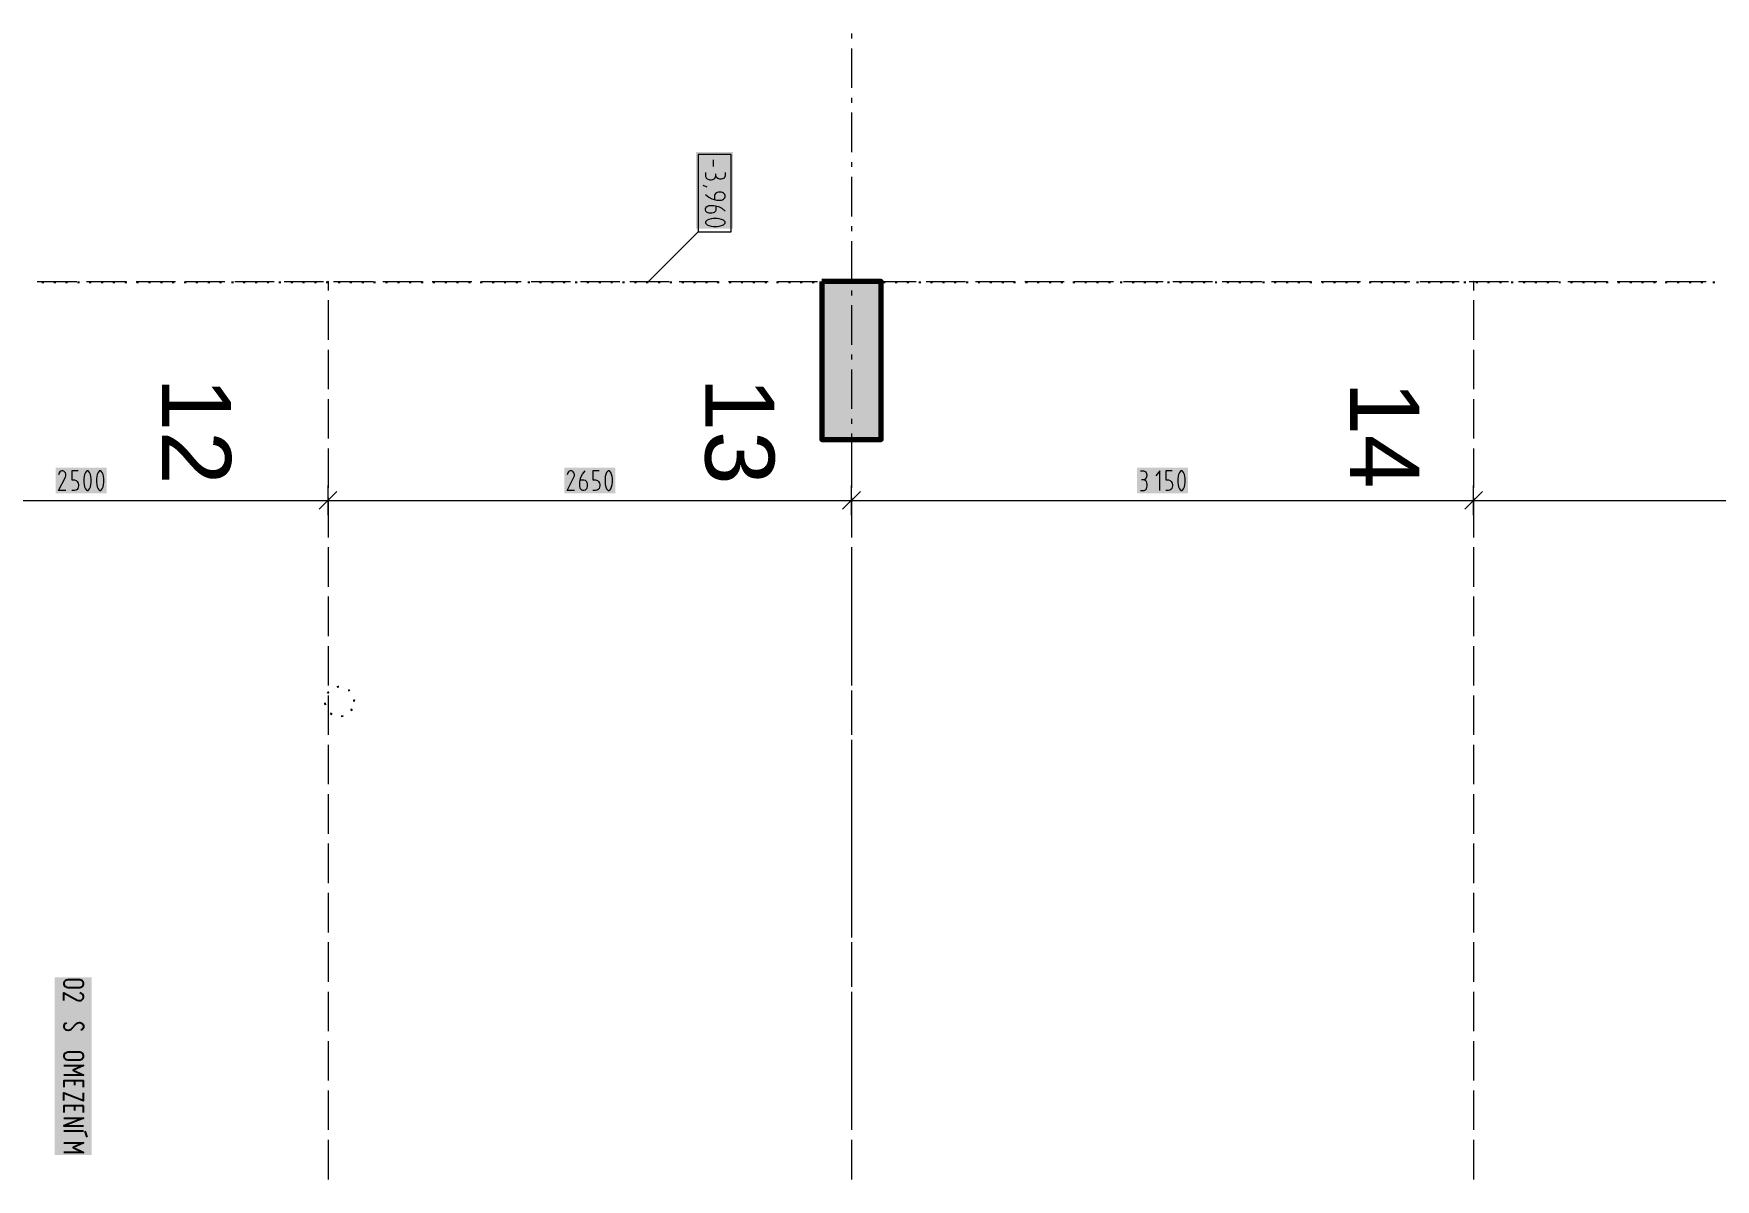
# Model space of a CAD drawing. Header units: millimetres. Extents: x 0 to 594, y 0 to 420.
# Drawn here: x 118.6 to 185.6, y 168.1 to 213.8 of the extents above; entities that cross this region are included whole.
import ezdxf

# ---------------------------------------------------------------- set-up
doc = ezdxf.new("R2010")
doc.units = ezdxf.units.MM
doc.header["$LTSCALE"] = 8
for name, color, linetype in [('PDF_Dopravni znaceni', 7, 'Continuous'), ('PDF_Klempirske vyrobky', 7, 'Continuous'), ('PDF_Koty delkove', 7, 'Continuous'), ('PDF_Koty vyskove-pudorysy', 7, 'Continuous'), ('PDF_Obecne 0.18', 7, 'Continuous'), ('PDF_Osy hlavni', 7, 'Continuous'), ('PDF_Popis-obecne 01', 7, 'Continuous'), ('PDF_Steny vnitrni', 7, 'Continuous'), ('PDF_Text', 7, 'Continuous')]:
    doc.layers.add(name, color=color, linetype=linetype)
doc.styles.add('PDF Arial', font='arial.ttf')

msp = doc.modelspace()

# ---------------------------------------------------------------- linework, layer by layer
at = {"layer": 'PDF_Dopravni znaceni', "lineweight": 18}
for points in [[(118.74, 203.906), (120.315, 203.906)], [(120.709, 203.906), (122.284, 203.906)], [(122.677, 203.906), (124.252, 203.906)], [(124.646, 203.906), (126.221, 203.906)], [(126.614, 203.906), (128.189, 203.906)], [(128.583, 203.906), (130.158, 203.906)], [(130.335, 203.906), (130.335, 203.543)], [(130.551, 203.906), (132.126, 203.906)], [(132.52, 203.906), (134.095, 203.906)], [(134.488, 203.906), (136.063, 203.906)], [(136.457, 203.906), (138.032, 203.906)], [(138.425, 203.906), (140, 203.906)], [(140.394, 203.906), (141.969, 203.906)], [(142.362, 203.906), (143.937, 203.906)], [(144.331, 203.906), (145.906, 203.906)], [(146.299, 203.906), (147.874, 203.906)], [(148.268, 203.906), (149.843, 203.906)], [(150.236, 203.906), (151.811, 203.906)], [(152.205, 203.906), (153.78, 203.906)], [(154.173, 203.906), (155.748, 203.906)], [(156.142, 203.906), (157.717, 203.906)], [(158.11, 203.906), (159.685, 203.906)], [(160.079, 203.906), (161.654, 203.906)], [(162.047, 203.906), (163.622, 203.906)], [(164.016, 203.906), (165.591, 203.906)], [(165.984, 203.906), (167.559, 203.906)], [(167.953, 203.906), (169.528, 203.906)], [(169.921, 203.906), (171.496, 203.906)], [(171.89, 203.906), (173.465, 203.906)], [(173.858, 203.906), (175.433, 203.906)], [(175.827, 203.906), (177.402, 203.906)], [(176.004, 203.906), (176.004, 203.543)], [(177.795, 203.906), (179.37, 203.906)], [(179.764, 203.906), (181.339, 203.906)], [(181.732, 203.906), (183.307, 203.906)], [(183.701, 203.906), (185.276, 203.906)], [(130.335, 203.15), (130.335, 201.575)], [(176.004, 203.15), (176.004, 201.575)], [(130.335, 201.181), (130.335, 199.606)], [(176.004, 201.181), (176.004, 199.606)], [(130.335, 199.213), (130.335, 197.638)], [(176.004, 199.213), (176.004, 197.638)], [(130.335, 197.244), (130.335, 195.669)], [(151.201, 197.244), (151.201, 195.669)], [(176.004, 197.244), (176.004, 195.669)], [(130.335, 195.276), (130.335, 193.701)], [(151.201, 195.276), (151.201, 193.701)], [(176.004, 195.276), (176.004, 193.701)], [(130.335, 193.307), (130.335, 191.732)], [(151.201, 193.307), (151.201, 191.732)], [(176.004, 193.307), (176.004, 191.732)], [(130.335, 191.339), (130.335, 189.764)], [(151.201, 191.339), (151.201, 189.764)], [(176.004, 191.339), (176.004, 189.764)], [(130.335, 189.37), (130.335, 187.795)], [(151.201, 189.37), (151.201, 187.795)], [(176.004, 189.37), (176.004, 187.795)], [(130.335, 187.402), (130.335, 185.827)], [(151.201, 187.402), (151.201, 185.827)], [(176.004, 187.402), (176.004, 185.827)], [(130.335, 185.433), (130.335, 183.858)], [(151.201, 185.433), (151.201, 183.858)], [(176.004, 185.433), (176.004, 183.858)], [(130.335, 183.465), (130.335, 181.89)], [(151.201, 183.465), (151.201, 181.89)], [(176.004, 183.465), (176.004, 181.89)], [(130.335, 181.496), (130.335, 179.921)], [(151.201, 181.496), (151.201, 179.921)], [(176.004, 181.496), (176.004, 179.921)], [(130.335, 179.528), (130.335, 177.953)], [(151.201, 179.528), (151.201, 177.953)], [(176.004, 179.528), (176.004, 177.953)], [(130.335, 177.559), (130.335, 175.984)], [(151.201, 177.559), (151.201, 175.984)], [(176.004, 177.559), (176.004, 175.984)], [(130.335, 175.591), (130.335, 174.016)], [(151.201, 175.591), (151.201, 174.016)], [(176.004, 175.591), (176.004, 174.016)], [(130.335, 173.622), (130.335, 172.047)], [(151.201, 173.622), (151.201, 172.047)], [(176.004, 173.622), (176.004, 172.047)], [(130.335, 171.654), (130.335, 170.079)], [(151.201, 171.654), (151.201, 170.079)], [(176.004, 171.654), (176.004, 170.079)], [(130.335, 169.685), (130.335, 168.11)], [(151.201, 169.685), (151.201, 168.11)], [(176.004, 169.685), (176.004, 168.11)]]:
    msp.add_lwpolyline(points, dxfattribs=at)
at = {"layer": 'PDF_Dopravni znaceni', "lineweight": 18, "transparency": 33554559}
for points in [[(130.335, 203.941), (130.37, 203.906), (130.3, 203.906), (130.335, 203.87)], [(176.004, 203.941), (176.04, 203.906), (175.969, 203.906), (176.004, 203.87)], [(151.201, 197.642), (151.237, 197.606), (151.166, 197.606), (151.201, 197.571)]]:
    msp.add_solid(points, dxfattribs=at)
at = {"layer": 'PDF_Klempirske vyrobky', "lineweight": 25}
for points in [[(130.767, 187.737), (130.733, 187.74), (130.69, 187.727)], [(130.204, 187.106), (130.203, 187.095), (130.222, 187.03)], [(130.352, 187.542), (130.334, 187.528), (130.308, 187.478)], [(131.194, 187.573), (131.165, 187.609)], [(131.381, 187.153), (131.378, 187.21)], [(130.416, 186.696), (130.485, 186.659)], [(130.859, 186.568), (130.935, 186.591)], [(131.258, 186.798), (131.295, 186.868)]]:
    msp.add_lwpolyline(points, dxfattribs=at)
at = {"layer": 'PDF_Klempirske vyrobky', "lineweight": 25, "transparency": 33554559}
for points in [[(131.209, 187.586), (131.142, 187.565), (131.188, 187.652), (131.122, 187.632)], [(131.392, 187.163), (131.331, 187.196), (131.425, 187.224), (131.364, 187.257)]]:
    msp.add_solid(points, dxfattribs=at)
at = {"layer": 'PDF_Koty delkove', "lineweight": 18}
for points in [[(119.8, 196.344), (119.758, 196.357), (119.716, 196.357), (119.674, 196.344), (119.643, 196.318), (119.611, 196.278), (119.59, 196.2)], [(119.884, 195.57), (119.59, 195.57), (119.863, 196.095), (119.884, 196.148), (119.884, 196.226), (119.863, 196.278), (119.832, 196.318), (119.8, 196.344)], [(120.367, 196.357), (120.115, 196.357), (120.115, 195.99), (120.22, 195.99), (120.293, 195.963), (120.335, 195.924), (120.377, 195.859), (120.388, 195.807), (120.388, 195.754), (120.377, 195.701), (120.356, 195.649), (120.325, 195.61), (120.283, 195.583), (120.22, 195.57), (120.115, 195.57)], [(121.27, 196.357), (121.228, 196.357), (121.207, 196.344), (121.165, 196.292), (121.134, 196.213), (121.112, 196.121), (121.101, 196.043), (121.101, 195.885), (121.112, 195.807), (121.134, 195.714), (121.165, 195.636), (121.207, 195.583), (121.228, 195.57), (121.27, 195.57), (121.291, 195.583), (121.333, 195.636), (121.364, 195.714), (121.385, 195.807), (121.396, 195.885)], [(121.396, 195.885), (121.396, 196.043), (121.385, 196.121), (121.364, 196.213), (121.333, 196.292), (121.291, 196.344), (121.27, 196.357)], [(140.159, 195.57), (139.865, 195.57), (140.139, 196.095), (140.159, 196.148), (140.159, 196.226), (140.139, 196.278), (140.107, 196.318), (140.076, 196.344), (140.033, 196.357), (139.992, 196.357), (139.95, 196.344), (139.918, 196.318), (139.887, 196.278), (139.865, 196.2)], [(140.391, 195.99), (140.537, 195.99), (140.58, 195.977), (140.611, 195.951), (140.632, 195.924), (140.653, 195.885), (140.663, 195.833), (140.663, 195.728), (140.653, 195.675), (140.632, 195.636), (140.611, 195.61), (140.58, 195.583), (140.537, 195.57), (140.496, 195.57), (140.454, 195.583), (140.422, 195.61), (140.401, 195.636), (140.38, 195.675), (140.369, 195.728), (140.369, 195.911), (140.411, 196.095), (140.474, 196.226), (140.58, 196.357)], [(141.146, 196.357), (140.894, 196.357), (140.894, 195.99), (141, 195.99), (141.073, 195.963), (141.115, 195.924), (141.157, 195.859), (141.167, 195.807), (141.167, 195.754), (141.157, 195.701), (141.136, 195.649), (141.104, 195.61), (141.063, 195.583), (141, 195.57), (140.894, 195.57)], [(162.721, 196.357), (162.847, 196.357), (162.889, 196.344), (162.931, 196.318), (162.952, 196.278), (162.973, 196.2), (162.973, 196.148), (162.952, 196.069), (162.91, 196.016), (162.847, 195.99)], [(162.721, 195.57), (162.868, 195.57), (162.92, 195.596), (162.963, 195.636), (162.983, 195.701), (162.994, 195.754), (162.994, 195.807), (162.983, 195.872), (162.963, 195.924), (162.92, 195.963), (162.847, 195.99), (162.763, 195.99)], [(163.498, 195.57), (163.498, 196.357), (163.33, 196.148)], [(163.981, 196.357), (163.729, 196.357), (163.729, 195.99), (163.834, 195.99), (163.907, 195.963), (163.95, 195.924), (163.991, 195.859), (164.002, 195.807), (164.002, 195.754), (163.991, 195.701), (163.97, 195.649), (163.939, 195.61), (163.897, 195.583), (163.834, 195.57), (163.729, 195.57)], [(164.506, 195.885), (164.506, 196.043), (164.495, 196.121), (164.474, 196.213), (164.443, 196.292), (164.401, 196.344), (164.38, 196.357), (164.338, 196.357), (164.317, 196.344), (164.275, 196.292), (164.244, 196.213), (164.222, 196.121), (164.212, 196.043), (164.212, 195.885), (164.222, 195.807), (164.244, 195.714), (164.275, 195.636), (164.317, 195.583), (164.338, 195.57), (164.38, 195.57), (164.401, 195.583), (164.443, 195.636), (164.474, 195.714), (164.495, 195.807)], [(164.495, 195.807), (164.506, 195.885)], [(110.65, 195.176), (130.335, 195.176), (151.201, 195.176), (176.004, 195.176), (199.823, 195.176), (201.792, 195.176), (225.611, 195.176), (250.414, 195.176), (275.217, 195.176), (300.02, 195.176), (301.201, 195.176), (320.099, 195.176), (329.548, 195.176), (348.445, 195.176), (350.796, 195.176), (352.764, 195.176), (398.051, 195.176)], [(129.981, 194.822), (130.689, 195.53)], [(130.335, 194.585), (130.335, 195.176), (130.335, 195.766)], [(150.847, 194.822), (151.555, 195.53)], [(151.201, 194.585), (151.201, 195.176), (151.201, 195.766)], [(175.65, 194.822), (176.359, 195.53)], [(176.004, 194.585), (176.004, 195.176), (176.004, 195.766)]]:
    msp.add_lwpolyline(points, dxfattribs=at)
for points in [[(120.892, 195.885), (120.892, 196.043), (120.881, 196.121), (120.86, 196.213), (120.829, 196.292), (120.787, 196.344), (120.766, 196.357), (120.724, 196.357), (120.703, 196.344), (120.661, 196.292), (120.63, 196.213), (120.608, 196.121), (120.598, 196.043), (120.598, 195.885), (120.608, 195.807), (120.63, 195.714), (120.661, 195.636), (120.703, 195.583), (120.724, 195.57), (120.766, 195.57), (120.787, 195.583), (120.829, 195.636), (120.86, 195.714), (120.881, 195.807)], [(141.671, 195.885), (141.671, 196.043), (141.66, 196.121), (141.64, 196.213), (141.608, 196.292), (141.567, 196.344), (141.545, 196.357), (141.504, 196.357), (141.482, 196.344), (141.441, 196.292), (141.409, 196.213), (141.388, 196.121), (141.377, 196.043), (141.377, 195.885), (141.388, 195.807), (141.409, 195.714), (141.441, 195.636), (141.482, 195.583), (141.504, 195.57), (141.545, 195.57), (141.567, 195.583), (141.608, 195.636), (141.64, 195.714), (141.66, 195.807)]]:
    msp.add_lwpolyline(points, close=True, dxfattribs=at)
at = {"layer": 'PDF_Koty delkove', "color": 7, "lineweight": 18, "true_color": 0xffffff, "transparency": 33554559}
for points in [[(119.472, 195.451), (121.514, 195.451), (119.472, 196.475), (121.514, 196.475)], [(139.747, 195.451), (141.789, 195.451), (139.747, 196.475), (141.789, 196.475)], [(162.582, 195.451), (164.624, 195.451), (162.582, 196.475), (164.624, 196.475)]]:
    msp.add_solid(points, dxfattribs=at)
at = {"layer": 'PDF_Koty vyskove-pudorysy', "lineweight": 18}
for points in [[(145.087, 208.964), (145.087, 205.88), (146.4, 205.88), (146.4, 208.964)], [(145.692, 206.098), (145.849, 206.098), (145.927, 206.109), (146.02, 206.131), (146.098, 206.164), (146.151, 206.207), (146.164, 206.23), (146.164, 206.273), (146.151, 206.295), (146.098, 206.338), (146.02, 206.371), (145.927, 206.394), (145.849, 206.405), (145.692, 206.405), (145.613, 206.394), (145.521, 206.371), (145.442, 206.338), (145.39, 206.295), (145.376, 206.273), (145.376, 206.23), (145.39, 206.207), (145.442, 206.164), (145.521, 206.131), (145.613, 206.109)]]:
    msp.add_lwpolyline(points, close=True, dxfattribs=at)
for points in [[(145.692, 208.745), (145.692, 208.482)], [(145.376, 208.242), (145.376, 208.089), (145.403, 208.034), (145.442, 207.99), (145.508, 207.969), (145.56, 207.957), (145.613, 207.957), (145.679, 207.969), (145.731, 207.99), (145.77, 208.034), (145.797, 208.11)], [(146.164, 208.242), (146.164, 208.11), (146.151, 208.066), (146.124, 208.023), (146.085, 208.001), (146.007, 207.979), (145.954, 207.979), (145.875, 208.001), (145.823, 208.045), (145.797, 208.11), (145.797, 208.198)], [(145.271, 207.739), (145.429, 207.673)], [(145.376, 207.367), (145.508, 207.257), (145.639, 207.191), (145.823, 207.148), (146.007, 207.148), (146.059, 207.159), (146.098, 207.181), (146.124, 207.203), (146.151, 207.235), (146.164, 207.279), (146.164, 207.323), (146.151, 207.367), (146.124, 207.399), (146.098, 207.421), (146.059, 207.443), (146.007, 207.455), (145.901, 207.455), (145.849, 207.443), (145.797, 207.421), (145.757, 207.367), (145.744, 207.323), (145.744, 207.17)], [(145.797, 206.907), (145.797, 206.754), (145.783, 206.71), (145.757, 206.678), (145.731, 206.656), (145.692, 206.634), (145.639, 206.623), (145.534, 206.623), (145.482, 206.634), (145.442, 206.656), (145.416, 206.678), (145.39, 206.71), (145.376, 206.754), (145.376, 206.798), (145.39, 206.842), (145.416, 206.875), (145.442, 206.896), (145.482, 206.919), (145.534, 206.93), (145.718, 206.93), (145.901, 206.886), (146.033, 206.82), (146.164, 206.71)], [(145.087, 205.878), (143.112, 203.903)]]:
    msp.add_lwpolyline(points, dxfattribs=at)
at = {"layer": 'PDF_Koty vyskove-pudorysy', "color": 7, "lineweight": 18, "true_color": 0xffffff, "transparency": 33554559}
msp.add_solid([(145.009, 209.058), (145.009, 206.004), (146.479, 209.058), (146.479, 206.004)], dxfattribs=at)
at = {"layer": 'PDF_Obecne 0.18', "lineweight": 25}
for points in [[(118.924, 203.869), (119.002, 203.869)], [(119.396, 203.869), (119.475, 203.869)], [(119.869, 203.869), (119.947, 203.869)], [(120.341, 203.869), (120.42, 203.869)], [(120.814, 203.869), (120.892, 203.869)], [(121.286, 203.869), (121.365, 203.869)], [(121.758, 203.869), (121.837, 203.869)], [(122.231, 203.869), (122.31, 203.869)], [(122.703, 203.869), (122.782, 203.869)], [(123.176, 203.869), (123.254, 203.869)], [(123.648, 203.869), (123.727, 203.869)], [(124.121, 203.869), (124.199, 203.869)], [(124.593, 203.869), (124.672, 203.869)], [(125.065, 203.869), (125.144, 203.869)], [(125.538, 203.869), (125.617, 203.869)], [(126.01, 203.869), (126.089, 203.87)], [(126.483, 203.87), (126.562, 203.87)], [(126.955, 203.87), (127.034, 203.87)], [(127.428, 203.87), (127.506, 203.87)], [(127.9, 203.87), (127.979, 203.87)], [(128.373, 203.87), (128.451, 203.87)], [(128.845, 203.87), (128.924, 203.87)], [(129.317, 203.87), (129.396, 203.87)], [(129.79, 203.87), (129.869, 203.87)], [(130.262, 203.87), (130.341, 203.87)], [(130.735, 203.87), (130.813, 203.87)], [(131.207, 203.87), (131.286, 203.87)], [(131.68, 203.87), (131.758, 203.87)], [(132.152, 203.87), (132.231, 203.87)], [(132.625, 203.87), (132.703, 203.87)], [(133.097, 203.87), (133.176, 203.87)], [(133.569, 203.87), (133.648, 203.871)], [(134.042, 203.871), (134.121, 203.871)], [(134.514, 203.871), (134.593, 203.871)], [(134.987, 203.871), (135.065, 203.871)], [(135.459, 203.871), (135.538, 203.871)], [(135.932, 203.871), (136.01, 203.871)], [(136.404, 203.871), (136.483, 203.871)], [(136.876, 203.871), (136.955, 203.871)], [(137.349, 203.871), (137.428, 203.871)], [(137.821, 203.871), (137.9, 203.871)], [(138.294, 203.871), (138.373, 203.871)], [(138.766, 203.871), (138.845, 203.871)], [(139.239, 203.871), (139.317, 203.871)], [(139.711, 203.871), (139.79, 203.871)], [(140.184, 203.871), (140.262, 203.871)], [(140.656, 203.871), (140.735, 203.871)], [(141.128, 203.871), (141.207, 203.872)], [(141.601, 203.872), (141.68, 203.872)], [(142.073, 203.872), (142.152, 203.872)], [(142.546, 203.872), (142.625, 203.872)], [(143.018, 203.872), (143.097, 203.872)], [(143.491, 203.872), (143.569, 203.872)], [(143.963, 203.872), (144.042, 203.872)], [(144.436, 203.872), (144.514, 203.872)], [(144.908, 203.872), (144.987, 203.872)], [(145.38, 203.872), (145.459, 203.872)], [(145.853, 203.872), (145.932, 203.872)], [(146.325, 203.872), (146.404, 203.872)], [(146.798, 203.872), (146.876, 203.872)], [(147.27, 203.872), (147.349, 203.872)], [(147.743, 203.872), (147.821, 203.872)], [(148.215, 203.872), (148.294, 203.872)], [(148.687, 203.873), (148.766, 203.873)], [(149.16, 203.873), (149.239, 203.873)], [(149.632, 203.873), (149.711, 203.873)], [(150.105, 203.873), (150.184, 203.873)], [(150.577, 203.873), (150.656, 203.873)], [(151.05, 203.873), (151.128, 203.873)], [(151.522, 203.873), (151.601, 203.873)], [(151.995, 203.873), (152.073, 203.873)], [(152.467, 203.873), (152.546, 203.873)], [(152.939, 203.873), (153.018, 203.873)], [(153.412, 203.873), (153.491, 203.873)], [(153.884, 203.873), (153.963, 203.873)], [(154.357, 203.873), (154.436, 203.873)], [(154.829, 203.873), (154.908, 203.873)], [(155.302, 203.873), (155.38, 203.873)], [(155.774, 203.873), (155.853, 203.873)], [(156.247, 203.874), (156.325, 203.874)], [(156.719, 203.874), (156.798, 203.874)], [(157.191, 203.874), (157.27, 203.874)], [(157.664, 203.874), (157.743, 203.874)], [(158.136, 203.874), (158.215, 203.874)], [(158.609, 203.874), (158.687, 203.874)], [(159.081, 203.874), (159.16, 203.874)], [(159.554, 203.874), (159.632, 203.874)], [(160.026, 203.874), (160.105, 203.874)], [(160.499, 203.874), (160.577, 203.874)], [(160.971, 203.874), (161.05, 203.874)], [(161.443, 203.874), (161.522, 203.874)], [(161.916, 203.874), (161.995, 203.874)], [(162.388, 203.874), (162.467, 203.874)], [(162.861, 203.874), (162.939, 203.874)], [(163.333, 203.874), (163.412, 203.874)], [(163.806, 203.875), (163.884, 203.875)], [(164.278, 203.875), (164.357, 203.875)], [(164.75, 203.875), (164.829, 203.875)], [(165.223, 203.875), (165.302, 203.875)], [(165.695, 203.875), (165.774, 203.875)], [(166.168, 203.875), (166.247, 203.875)], [(166.64, 203.875), (166.719, 203.875)], [(167.113, 203.875), (167.191, 203.875)], [(167.585, 203.875), (167.664, 203.875)], [(168.058, 203.875), (168.136, 203.875)], [(168.53, 203.875), (168.609, 203.875)], [(169.002, 203.875), (169.081, 203.875)], [(169.475, 203.875), (169.554, 203.875)], [(169.947, 203.875), (170.026, 203.875)], [(170.42, 203.875), (170.499, 203.875)], [(170.892, 203.875), (170.971, 203.875)], [(171.365, 203.876), (171.443, 203.876)], [(171.837, 203.876), (171.916, 203.876)], [(172.31, 203.876), (172.388, 203.876)], [(172.782, 203.876), (172.861, 203.876)], [(173.254, 203.876), (173.333, 203.876)], [(173.727, 203.876), (173.806, 203.876)], [(174.199, 203.876), (174.278, 203.876)], [(174.672, 203.876), (174.75, 203.876)], [(175.144, 203.876), (175.223, 203.876)], [(175.617, 203.876), (175.695, 203.876)], [(176.089, 203.876), (176.168, 203.876)], [(176.561, 203.876), (176.64, 203.876)], [(177.034, 203.876), (177.113, 203.876)], [(177.506, 203.876), (177.585, 203.876)], [(177.979, 203.876), (178.058, 203.876)], [(178.451, 203.876), (178.53, 203.876)], [(178.924, 203.877), (179.002, 203.877)], [(179.396, 203.877), (179.475, 203.877)], [(179.869, 203.877), (179.947, 203.877)], [(180.341, 203.877), (180.42, 203.877)], [(180.813, 203.877), (180.892, 203.877)], [(181.286, 203.877), (181.365, 203.877)], [(181.758, 203.877), (181.837, 203.877)], [(182.231, 203.877), (182.31, 203.877)], [(182.703, 203.877), (182.782, 203.877)], [(183.176, 203.877), (183.254, 203.877)], [(183.648, 203.877), (183.727, 203.877)], [(184.121, 203.877), (184.199, 203.877)], [(184.593, 203.877), (184.672, 203.877)], [(185.065, 203.877), (185.144, 203.877)], [(185.538, 203.877), (185.617, 203.877)]]:
    msp.add_lwpolyline(points, dxfattribs=at)
at = {"layer": 'PDF_Osy hlavni', "lineweight": 18}
for points in [[(151.201, 213.78), (151.201, 213.583)], [(151.201, 213.189), (151.201, 211.614)], [(151.201, 211.221), (151.201, 211.024)], [(151.201, 210.63), (151.201, 209.055)], [(151.201, 208.662), (151.201, 208.465)], [(151.201, 208.071), (151.201, 206.496)], [(151.201, 206.103), (151.201, 205.906)], [(151.201, 205.512), (151.201, 203.937)], [(151.201, 203.543), (151.201, 203.347)], [(151.201, 202.953), (151.201, 201.378)], [(151.201, 200.984), (151.201, 200.788)], [(151.201, 200.394), (151.201, 198.819)], [(151.201, 198.425), (151.201, 198.229)], [(151.201, 197.835), (151.201, 196.26)], [(151.201, 195.866), (151.201, 195.669)], [(151.201, 195.276), (151.201, 193.701)], [(151.201, 193.307), (151.201, 193.11)], [(151.201, 192.717), (151.201, 191.142)], [(151.201, 190.748), (151.201, 190.551)], [(151.201, 190.158), (151.201, 188.583)], [(151.201, 188.189), (151.201, 187.992)], [(151.201, 187.599), (151.201, 186.024)], [(151.201, 185.63), (151.201, 185.433)], [(151.201, 185.04), (151.201, 183.465)], [(151.201, 183.071), (151.201, 182.874)], [(151.201, 182.481), (151.201, 180.906)], [(151.201, 180.512), (151.201, 180.315)], [(151.201, 179.921), (151.201, 178.347)], [(151.201, 177.953), (151.201, 177.756)], [(151.201, 177.362), (151.201, 175.788)], [(151.201, 175.394), (151.201, 175.197)], [(151.201, 174.803), (151.201, 173.229)], [(151.201, 172.835), (151.201, 172.638)], [(151.201, 172.244), (151.201, 170.669)], [(151.201, 170.276), (151.201, 170.079)], [(151.201, 169.685), (151.201, 168.11)]]:
    msp.add_lwpolyline(points, dxfattribs=at)
at = {"layer": 'PDF_Popis-obecne 01', "lineweight": 25}
for points in [[(119.802, 175.935), (119.802, 175.892), (119.815, 175.848), (119.842, 175.815), (119.868, 175.793), (119.907, 175.772), (119.96, 175.761), (120.432, 175.761), (120.484, 175.772), (120.524, 175.793), (120.55, 175.815), (120.576, 175.848), (120.589, 175.881), (120.589, 175.935), (120.576, 175.979), (120.55, 176.012), (120.524, 176.033), (120.484, 176.056), (120.432, 176.067), (119.96, 176.067), (119.907, 176.056), (119.868, 176.033), (119.842, 176.012), (119.815, 175.979)], [(119.802, 173.048), (119.802, 173.005), (119.815, 172.961), (119.842, 172.928), (119.868, 172.906), (119.907, 172.885), (119.96, 172.873), (120.432, 172.873), (120.484, 172.885), (120.524, 172.906), (120.55, 172.928), (120.576, 172.961), (120.589, 172.993), (120.589, 173.048), (120.576, 173.092), (120.55, 173.125), (120.524, 173.146), (120.484, 173.169), (120.432, 173.18), (119.96, 173.18), (119.907, 173.169), (119.868, 173.146), (119.842, 173.125), (119.815, 173.092)]]:
    msp.add_lwpolyline(points, close=True, dxfattribs=at)
for points in [[(119.802, 175.236), (119.802, 175.542), (120.327, 175.257), (120.38, 175.236), (120.458, 175.236), (120.51, 175.257), (120.55, 175.29), (120.576, 175.323), (120.589, 175.367), (120.589, 175.41), (120.576, 175.454), (120.55, 175.487), (120.51, 175.52), (120.432, 175.542)], [(119.907, 174.35), (119.868, 174.327), (119.842, 174.306), (119.815, 174.273), (119.802, 174.229), (119.802, 174.186), (119.815, 174.142), (119.842, 174.109), (119.868, 174.087), (119.907, 174.066), (119.96, 174.054), (119.986, 174.054), (120.039, 174.066), (120.091, 174.098)], [(120.091, 174.098), (120.301, 174.317), (120.353, 174.35), (120.406, 174.361), (120.432, 174.361), (120.484, 174.35), (120.524, 174.327), (120.55, 174.306), (120.576, 174.273), (120.589, 174.229), (120.589, 174.186), (120.58, 174.145), (120.563, 174.113), (120.52, 174.077), (120.484, 174.066)], [(119.802, 172.655), (120.589, 172.655), (120.169, 172.457), (120.589, 172.261), (119.802, 172.261)], [(120.589, 171.779), (120.589, 172.042), (119.802, 172.042), (119.802, 171.779)], [(120.222, 172.042), (120.222, 171.867)], [(119.802, 171.255), (119.802, 171.561), (120.589, 171.255), (120.589, 171.561)], [(120.589, 171.036), (119.802, 171.036), (119.802, 170.773)], [(120.222, 171.036), (120.222, 170.861)], [(120.589, 170.773), (120.589, 171.036)], [(119.802, 170.555), (120.589, 170.555), (119.802, 170.249), (120.589, 170.249)], [(120.589, 170.03), (119.802, 170.03)], [(120.643, 170.031), (120.721, 169.791)], [(119.802, 169.573), (120.589, 169.573), (120.169, 169.376), (120.589, 169.179), (119.802, 169.179)]]:
    msp.add_lwpolyline(points, dxfattribs=at)
at = {"layer": 'PDF_Popis-obecne 01', "color": 7, "lineweight": 18, "true_color": 0xffffff, "transparency": 33554559}
msp.add_solid([(119.434, 176.161), (119.434, 169.083), (120.904, 176.161), (120.904, 169.083)], dxfattribs=at)
at = {"layer": 'PDF_Steny vnitrni', "lineweight": 70}
msp.add_lwpolyline([(150.02, 203.906), (150.02, 197.606), (152.382, 197.606), (152.382, 203.906)], close=True, dxfattribs=at)
at = {"layer": 'PDF_Steny vnitrni', "color": 9, "lineweight": 9, "true_color": 0xc0c0c0, "transparency": 33554559}
msp.add_solid([(150.02, 203.906), (150.02, 197.606), (152.382, 203.906), (152.382, 197.606)], dxfattribs=at)

# ---------------------------------------------------------------- texts
at = {"layer": 'PDF_Text', "char_height": 2.7564, "attachment_point": 4, "rotation": 270, "style": 'PDF Arial'}
for s, insert in [('12', (125.086, 200.084)), ('13', (146.732, 200.084)), ('14', (172.456, 199.926))]:
    msp.add_mtext(s, dxfattribs=dict(at, insert=insert))

doc.saveas('drawing.dxf')
